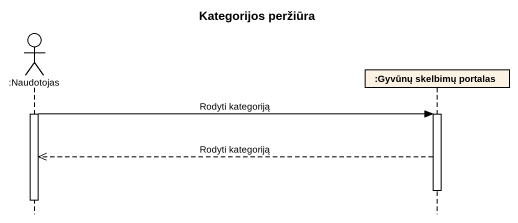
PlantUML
@startuml
title Kategorijos peržiūra
hide footbox
actor ":Naudotojas" as Naudotojas
participant ":Gyvūnų skelbimų portalas" as Gyvūnų_skelbimų_portalas

activate Naudotojas
Naudotojas -> Gyvūnų_skelbimų_portalas : Rodyti kategoriją
activate Gyvūnų_skelbimų_portalas
Gyvūnų_skelbimų_portalas -->> Naudotojas : Rodyti kategoriją
deactivate Gyvūnų_skelbimų_portalas
deactivate Naudotojas
@enduml
